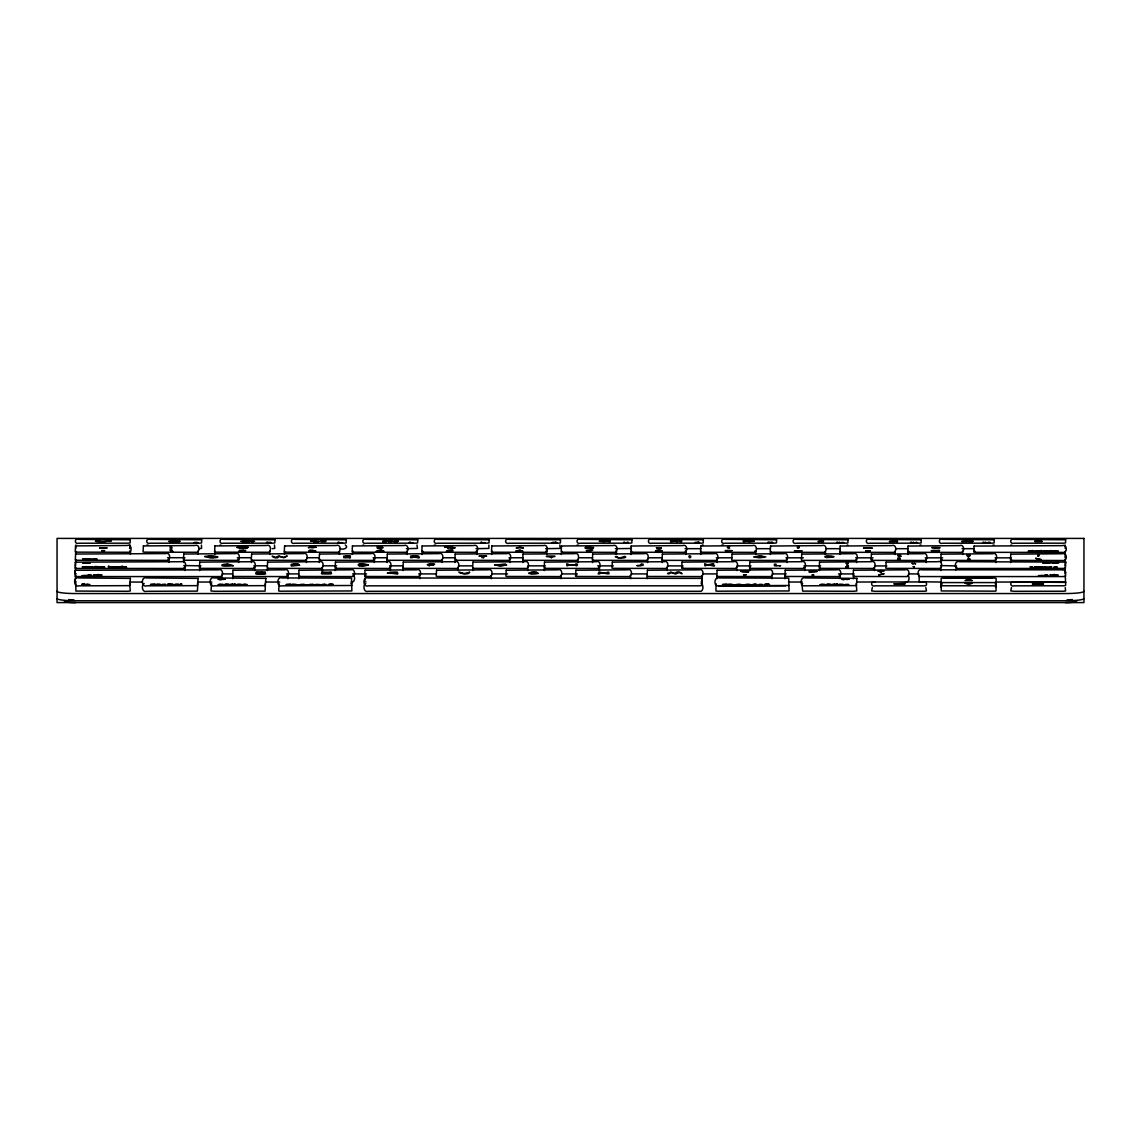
<?xml version="1.0" encoding="UTF-8"?>
<svg xmlns="http://www.w3.org/2000/svg" width="1141" height="1141" viewBox="0 0 1141 1141"><rect width="100%" height="100%" fill="white"/><g stroke="black" fill="none" stroke-linecap="round" stroke-linejoin="round"><path stroke-width="1.5" d="M996.064 587.273L995.408 583.579M183.601 562.47L184.243 559.247M199.575 570.571L200.217 567.362M214.75 554.383L215.178 551.217M232.835 578.687L233.249 575.52M251.448 562.484L251.619 559.489M267.422 570.571L267.593 567.59M284.437 554.398L284.594 551.403M298.842 578.687L299.484 575.478M319.295 562.499L319.936 559.275M335.283 570.571L335.91 567.362M352.284 554.412L353.182 551.146M387.156 562.513L387.312 559.518M403.13 570.571L403.286 567.59M421.956 554.426L422.855 551.16M455.002 562.513L455.901 559.247M472.802 570.571L472.973 567.59M491.643 554.44L492.27 551.217M522.849 562.527L523.263 559.361M544.328 570.571L544.742 567.405M561.329 554.455L561.957 551.231M592.521 562.542L592.692 559.546M631.002 554.455L631.643 551.246M647.261 578.687L647.418 575.706M662.208 562.556L662.365 559.561M700.688 554.469L701.116 551.303M716.933 578.687L717.104 575.706M749.708 570.571L750.122 567.405M770.375 554.483L770.788 551.317M785.065 578.687L785.479 575.52M819.381 570.571L819.808 567.405M840.047 554.497L840.475 551.331M853.283 578.687L853.91 575.478M907.894 554.512L908.792 551.246M940.94 562.599L941.838 559.332M1010.612 562.613L1011.511 559.347M130.402 554.369L130.616 551.331L129.675 551.089M168.939 562.456L169.153 559.432L168.212 559.19M184.913 570.571L185.127 567.548L184.186 567.305M198.249 554.383L197.835 551.146M221.825 578.687L221.896 575.563M238.612 562.47L238.84 559.447L237.899 559.19M254.586 570.571L254.814 567.548L253.873 567.305M269.761 554.383L269.832 551.26M287.846 578.687L288.06 575.663L287.118 575.421M306.473 562.484L306.33 559.304M322.447 570.571L322.304 567.391M339.447 554.398L339.505 551.274M374.319 562.499L374.533 559.461L373.592 559.218M390.293 570.571L390.507 567.548L389.566 567.305M407.294 554.412L406.881 551.174M419.874 578.687L419.46 575.463M442.166 562.513L442.38 559.475M458.14 570.571L458.211 567.448M476.981 554.426L477.195 551.388L476.253 551.146M491.386 578.687L491.243 575.506M510.013 562.513L509.599 559.29M527.827 570.571L527.684 567.391M546.653 554.44L546.867 551.403L545.926 551.16M561.072 578.687L560.93 575.506M577.859 562.527L578.073 559.504M599.339 570.571L599.553 567.548L598.611 567.305M616.34 554.455L616.554 551.417L615.612 551.174M630.759 578.687L630.345 575.463M647.546 562.542L647.76 559.518M667.185 570.571L667.043 567.391M686.012 554.455L686.24 551.431L685.299 551.189M717.218 562.556L717.076 559.375M736.872 570.571L736.458 567.348M755.699 554.469L755.913 551.445L754.615 551.16M771.958 578.687L771.815 575.506M786.905 562.57L786.762 559.39M804.719 570.571L804.933 567.548L803.991 567.305M825.385 554.483L825.456 551.36M840.076 578.687L840.289 575.663L839.348 575.421M856.591 562.584L856.435 559.404M874.405 570.571L874.462 567.448M895.057 554.497L895.129 551.374M926.264 562.584L925.85 559.361M940.968 570.571L940.826 567.391M962.918 554.512L962.505 551.274M995.95 562.599L995.537 559.375M955.63 570.058L956.743 567.348M412.956 542.731L411.701 542.674M1076.619 601.207L1076.505 601.421A10.982 1.355 0 0 1 1067.049 602.576L1065.366 602.591M96.514 575.021C100.494 572.839 96.885 577.375 96.5 574.893L95.573 575.078L96.514 575.135M1052.744 575.021C1056.766 572.782 1053.114 577.56 1052.729 574.893L1051.802 575.078L1052.744 575.135M171.121 541.29L173.617 541.675M244.359 541.29L251.32 541.276L250.492 541.076M311.122 547.58L313.333 547.295L308.284 547.68L311.151 546.753L316.228 547.238L312.862 547.709M96.429 541.233L100.879 541.29L95.388 541.29L100.793 541.519L96.429 541.333L99.88 541.233M1038.51 551.502C1041.975 551.93 1031.179 550.675 1039.052 551.189M1044.2 551.189L1048.693 551.217L1043.216 551.317L1045.983 550.846M1056.595 551.502C1060.203 551.944 1049.207 550.675 1057.137 551.189M75.805 551.203L75.249 560.031L76.561 560.274L166.115 560.345C171.007 561.572 170.793 551.474 165.602 553.599L75.577 554.041M75.834 559.332L75.62 565.594M146.676 545.255L147.731 544.942M219.913 545.255L220.655 544.984M362.724 545.255L363.466 544.984M434.122 545.255L435.177 544.942M576.932 545.255L577.988 544.942M575.905 575.706L576.633 575.421M682.018 567.59L682.76 567.305M721.583 545.255L722.995 544.899M716.063 583.679L715.92 590.952L717.218 591.195L789.087 590.952L788.731 578.159L719.472 577.945C714.066 575.777 713.239 587.03 718.516 585.818L789.087 585.49M871.41 559.603L872.152 559.318M974.086 551.531L975.141 551.203M1010.655 545.255L1011.397 544.984M590.995 550.333C577.146 554.127 604.359 548.279 586.246 550.319M351.87 585.49L282.269 585.832C276.407 587.9 276.322 575.82 282.269 577.945L351.514 578.159L351.87 590.952L280.016 591.195L278.704 590.952L279.074 583.621M897.61 541.447L896.384 541.675M171.535 541.091L171.592 541.49M177.297 541.49L178.082 541.276L172.533 540.905M897.397 541.533L896.313 541.733M75.748 545.027L75.748 548.464M75.777 567.391L74.978 573.609L76.29 573.852M75.819 575.506L75.021 581.725L76.333 581.967M75.862 583.621L75.862 591.067L127.692 591.28L130.288 590.952L129.66 583.579M1065.195 548.464L1065.195 545.027M1065.038 557.664L1065.209 551.288M1065.052 565.751L1065.223 559.39M1065.038 573.723L1065.209 567.348M193.999 542.888L195.296 542.374M552.173 542.859L553.471 542.346M694.969 542.859L696.267 542.346M1049.991 575.035C1051.36 576.818 1049.962 573.766 1050.619 574.75M767.779 542.36L769.519 542.346M771.501 542.745L770.204 542.474L772.728 542.517L770.874 542.859L772.2 542.517L771.473 542.403M968.68 541.675L969.408 541.604M129.546 548.521L130.288 545.255L129.546 544.984M211.598 583.579L210.971 590.952L214.522 591.295L265.14 591.109L265.397 583.621M365.762 575.421L364.692 581.682L366.004 581.924M631.472 548.464L615.341 548.678M802.665 583.579L801.923 583.85L802.665 591.109L853.268 591.28L856.82 590.952L856.192 583.579M919.175 575.463L919.133 581.782L941.125 582.038M872.295 587.572L871.667 590.952L875.218 591.295L924.752 591.223L926.463 590.952L925.836 587.572M941.867 583.579L941.197 587.287L941.197 582.58L996.079 582.58L996.079 583.336M1011.439 587.572L1010.812 590.952L1014.363 591.295L1063.897 591.223L1065.594 590.952L1065.238 587.629M171.221 541.062L172.049 541.005M176.784 541.576L177.725 541.276L176.712 540.991M244.459 541.062L249.451 540.891M245.286 541.005L244.103 541.176L244.83 541.49M269.262 542.816L270.959 542.474L268.506 542.474L270.845 542.874M241.179 551.374L245.714 550.461L239.111 550.547L243.718 550.319L239.239 551.445L245.429 551.517M988.662 542.816L990.359 542.474L987.906 542.474L990.245 542.874M968.766 559.803C973.059 559.161 965.685 557.336 968.68 558.32L968.68 559.589L967.554 559.66L968.752 559.133M144.18 583.536C141.013 584.734 142.026 593.177 146.79 591.295L197.393 591.109L197.878 583.679M365.762 583.536C362.596 584.734 363.608 593.177 368.386 591.295L699.447 591.28C703.755 592.635 703.812 584.106 701.102 583.536M701.102 581.924L702.057 581.725L702.343 575.563M706.407 564.809L713.909 564.082L708.005 564.895L714.637 565.736L706.407 564.98M171.792 540.977L172.733 540.934M176.113 541.633L177.055 541.604M249.351 541.633L250.835 541.176M755.499 584.891C756.084 583.564 750.664 585.333 757.139 585.019C757.567 582.894 747.669 585.276 755.228 585.019M844.212 579.514L842.543 579.328L845.495 579.115L841.858 579.328L844.026 579.599M93.904 574.75C94.917 576.119 93.391 575.178 94.403 574.907M234.789 583.978L235.288 584.135M880.025 570.742L877.7 570.871L884.118 570.928L880.766 570.571M1045.013 563.126C1048.151 563.198 1040.692 563.112 1044.272 562.77M1055.097 563.126C1058.206 563.198 1050.676 563.112 1054.355 562.77M1037.725 567.562L1039.18 567.533L1034.816 567.348L1039.308 567.277L1034.816 567.348L1038.267 567.248L1036.969 567.02M240.936 546.896L238.013 547.423L247.469 547.837L236.815 547.423L248.282 547.309L239.054 547.537L247.084 547.323L243.632 546.853M175.329 541.675L176.299 541.675M245.771 540.905L246.656 540.848M95.53 559.461C98.967 558.12 90.267 560.046 95.202 558.776C102.719 560.174 87.158 558.905 94.689 558.79M242.206 547.195C237.114 547.78 246.37 547.723 242.691 547.181M330.006 584.249C323.63 584.919 336.78 585.761 332.345 583.95C322.689 585.304 336.994 585.076 330.676 584.363M89.768 575.021C82.437 575.107 97.099 575.977 89.982 575.121M87.629 584.249C80.469 584.777 95.159 584.919 87.828 584.363M244.916 584.249C237.884 584.805 252.418 584.891 245.13 584.349M324.229 584.249C317.326 584.805 331.703 584.948 324.429 584.363M267.835 542.403L266.609 542.403M339.248 542.403L338.021 542.403M198.976 548.678L201.572 548.365L201.429 545.084M410.575 542.403L409.334 542.403M272.214 548.678L274.81 548.365L274.453 545.027M482.058 542.403L480.832 542.403M624.854 542.403L623.628 542.403M837.865 542.403L836.624 542.403M701.102 548.664L685.014 548.678M911.844 542.403L910.604 542.403M984.184 542.403L982.943 542.403M351.043 582.038C354.794 583.393 355.778 575.963 353.125 575.421M905.469 582.038C909.22 583.393 910.218 575.963 907.566 575.421M349.631 557.749L350.472 557.649L343.783 557.678L343.726 556.123L350.472 556.109L345.466 556.209L345.466 557.55M779.802 565.822L780.644 565.736L774.425 565.765L774.368 564.182L776.051 564.139L776.094 565.622M211.941 557.507L213.909 557.379C208.532 557.193 222.324 556.765 210.101 556.138C202.399 556.965 213.524 558.149 215.977 557.635C226.146 556.038 190.518 555.325 211.128 557.707M84.192 584.363L83.707 584.363M944.192 577.959L994.724 578.031L996.136 578.387L996.064 582.195M875.218 581.939C870.383 580.198 870.44 587.501 875.218 585.832L923.853 585.818C928.246 586.831 926.977 580.141 922.898 581.939L856.677 582.01M174.473 541.69L175.429 541.718M248.667 541.718L245.101 541.604M698.206 542.346L697.151 542.431L699.276 542.46L696.937 542.745L699.49 542.702L698.206 542.545M1038.11 551.631C1025.759 550.533 1049.991 551.174 1035.6 551.288M1056.195 551.631C1043.773 550.604 1068.176 551.117 1053.685 551.288M1044.757 563.212C1037.768 562.427 1050.233 563.084 1044.514 562.77M1054.84 563.212C1046.568 562.456 1062.884 562.927 1053.172 562.984L1055.468 562.927L1054.598 562.77M1037.34 567.69L1033.832 567.377L1036.599 566.906M759.692 556.237L755.399 556.936L763.985 556.936L759.692 556.052L753.559 556.936L759.692 557.821L765.825 556.936L761.033 556.066M362.011 565.636L366.503 564.952L359.543 564.282L359.543 565.636M241.592 546.739L242.762 546.724M266.609 542.574L267.95 542.603L266.609 542.645M338.021 542.574L339.362 542.603L338.021 542.645M409.334 542.574L410.674 542.603L409.334 542.645M480.832 542.574L482.172 542.603L480.832 542.645M552.23 542.574L553.585 542.603L552.23 542.645M623.628 542.574L624.968 542.603L623.628 542.645M695.04 542.574L696.381 542.603L695.04 542.645M768.278 542.574L769.633 542.603L768.278 542.645M836.624 542.574L837.979 542.603L836.624 542.645M910.604 542.574L911.959 542.603L910.604 542.645M982.943 542.574L984.284 542.603L982.943 542.645M429.316 564.838L433.794 564.938L429.316 565.052M500.685 565.822L506.675 564.995L499.33 565.808L494.552 564.938L505.748 564.339L496.392 564.938L499.844 565.622M97.556 575.021L98.725 575.078L97.556 575.135M1053.785 575.021L1054.954 575.078L1053.785 575.135M82.68 584.249L81.724 584.306L82.68 584.363M969.821 540.748L970.306 540.82A6.418 0.784 0 0 1 970.306 541.761L969.821 541.832A6.418 0.784 0 0 0 969.936 540.82M168.554 541.333L169.652 541.333M179.194 541.319L180.292 541.319M240.694 541.333L242.89 541.333M252.432 541.319L254.628 541.319M968.609 541.733C971.761 541.932 967.511 540.278 969.408 540.977M340.146 548.678C342.856 550.247 349.531 547.737 345.281 544.942M406.339 548.678L417.478 548.422L416.993 544.984M476.011 548.678L488.876 548.422L488.876 545.084M545.669 548.678L560.288 548.422L559.803 544.984M756.512 548.678L770.403 548.678M826.17 548.678L840.076 548.678M895.942 548.693L908.093 548.678M962.02 548.693L974.186 548.678M939.014 550.803C919.774 549.962 942.423 552.301 939.014 550.39M345.466 556.779L350.102 556.879L345.466 556.979M412.357 556.808L417.306 556.494L412.357 556.195L412.357 557.649L410.617 557.649L410.674 556.066L414.754 556.009L418.961 556.38L414.483 556.965L419.275 557.678L412.357 556.979M716.277 557.806L731.966 557.806M785.964 557.821L803.392 557.821M855.65 557.821L873.079 557.835M925.237 557.835L942.666 557.849M995.123 557.849L1011.154 557.849M167.542 557.707L184.97 557.721M237.314 557.721L251.262 557.735M307 557.735L319.195 557.735M373.107 557.749L387.041 557.749M442.779 557.764L454.988 557.764M508.986 557.764L522.92 557.778M578.658 557.778L592.607 557.792M648.345 557.792L662.293 557.792M568.432 564.852L575.82 564.852M568.432 565.037L575.82 565.037M737.029 565.893L750.978 565.893M820.65 565.907L804.006 565.893M874.648 565.922L886.842 565.922M956.529 565.936L940.769 565.594M200.944 565.808L183.801 565.579M267.051 565.822L253.887 565.793M322.703 565.822L336.638 565.822M402.744 565.836L389.594 565.822M458.397 565.85L472.331 565.85M527.983 565.85L545.412 565.865M597.67 565.865L613.345 565.879M667.342 565.879L683.031 565.893M531.178 572.939L534.858 572.454L531.178 572.383L531.178 573.752L536.541 573.438L531.178 573.11M561.657 573.909L577.346 573.923M631.258 573.909L646.947 573.923M702.685 573.909L716.619 573.923M772.272 573.909L786.22 573.923M838.464 573.909L854.153 573.923M908.521 573.909L918.976 573.923M222.153 573.909L232.607 573.923M286.505 573.909L298.714 573.923M352.612 573.909L366.561 573.923M418.718 573.909L436.147 573.923M491.885 573.909L507.574 573.923M992.47 577.945L942.552 578.031L941.125 578.387L941.197 582.224M788.46 582.01L802.394 582.024M130.131 582.053L142.568 582.053M197.678 582.038L211.898 582.038M265.853 582.024L279.802 582.038M996.236 582.053L1064.253 581.967L1065.566 581.725L1065.238 575.734M718.516 585.818L785.536 585.804M75.634 602.591L73.951 602.576A10.982 1.355 0 0 1 64.495 601.421L64.381 601.207M174.473 541.733L171.863 541.604M932.411 550.561L939.528 550.418M1046.354 550.96L1047.652 551.189M447.614 551.488L452.649 551.331L448.827 550.675L453.077 550.219L448.228 550.162L447.372 550.803L451.693 551.089L446.388 551.317L447.472 551.288M248.467 540.891L250.207 540.962M379.725 547.338C370.682 546.667 387.854 546.439 380.381 546.767L380.381 547.865L382.05 547.594L380.381 547.366M175.315 540.848L176.213 540.891M380.381 547.195C390.179 548.022 370.411 548.222 379.725 547.88L379.725 546.767L378.213 546.953L379.725 547.152M103.275 550.604C108.481 550.932 97.941 550.39 103.146 550.775M698.52 542.617L697.893 542.802M993.212 544.942L994.267 545.255M920.174 544.942L921.229 545.255M702.3 544.942L703.355 545.255M350.929 583.536L351.984 583.85M249.95 540.991L250.806 541.062M847.25 544.984L847.991 545.255M897.111 540.977L895.942 540.834L897.397 541.048M1042.09 541.49L1034.759 541.49M174.117 542.004L174.844 541.875M1038.41 555.082L1038.424 555.981M996.079 583.736C996.307 580.826 996.564 587.658 993.426 585.818L942.951 585.775L941.396 585.547L941.197 582.623L941.239 590.952L995.08 591.152L996.022 590.952L996.064 583.807M397.439 541.419L394.501 541.419M391.934 541.419L389.01 541.419M386.414 541.419L383.49 541.419M325.342 540.848L321.306 540.848M315.957 541.148L311.193 541.148M1083.95 598.512A18.342 2.253 0 0 1 1065.608 600.765L75.392 600.765A18.342 2.253 0 0 1 57.05 598.512M1083.95 591.295A18.342 2.253 0 0 1 1065.608 593.548L75.392 593.548A18.342 2.253 0 0 1 57.05 591.295M1072.298 599.581A10.982 1.355 0 0 1 1067.049 599.852M73.951 599.852A10.982 1.355 0 0 1 68.702 599.581M799.242 547.409A23.661 2.91 0 0 1 798.657 548.022C796.86 549.363 796.86 545.469 798.657 546.81A23.661 2.91 0 0 1 799.242 547.352M743.347 540.834L743.333 541.733L748.838 541.29L743.347 540.834M130.402 578.387L129.66 585.647L79.057 585.832C73.195 587.9 73.11 575.82 79.057 577.945L130.402 578.387M198.135 578.387L197.393 585.647L146.79 585.832C140.928 587.9 140.842 575.82 146.79 577.945L198.135 578.387M265.867 578.387L265.14 585.647L214.522 585.832C208.66 587.9 208.575 575.82 214.522 577.945L265.867 578.387M702.157 578.387L702.057 585.49L699.447 585.818L368.386 585.832C362.51 587.9 362.439 575.82 368.386 577.945L702.157 578.387M856.934 578.387L856.463 585.604L804.633 585.818C799.356 587.03 800.183 575.777 805.589 577.945L856.934 578.387M1065.623 572.711L1065.566 576.262L1062.97 576.576L921.571 576.576C916.694 577.802 916.893 567.705 922.099 569.83L1061.572 569.83L1065.238 570.272L1065.623 572.711M599.881 572.568L599.781 573.88L598.169 573.88L598.897 572.169L607.197 573.552L607.297 572.24L608.752 572.197L608.966 573.823L599.881 572.568M130.288 539.793L130.174 542.902L128.462 543.173L78.943 543.23C74.151 544.913 74.094 537.611 78.943 539.351L130.288 539.793M201.686 539.793L201.572 542.902L199.875 543.173L150.341 543.23C145.549 544.913 145.492 537.611 150.341 539.351L201.686 539.793M274.924 539.793L274.81 542.902L273.113 543.173L223.579 543.23C218.801 544.913 218.73 537.611 223.579 539.351L274.924 539.793M346.336 539.793L346.222 542.902L344.511 543.173L294.991 543.23C290.199 544.913 290.142 537.611 294.991 539.351L346.336 539.793M417.734 539.793L417.62 542.902L415.909 543.173L366.389 543.23C361.597 544.913 361.54 537.611 366.389 539.351L417.734 539.793M489.132 539.793L489.033 542.902L487.321 543.173L437.787 543.23C433.01 544.913 432.952 537.611 437.787 539.351L489.132 539.793M560.545 539.793L560.431 542.902L558.719 543.173L509.2 543.23C504.408 544.913 504.351 537.611 509.2 539.351L560.545 539.793M631.943 539.793L631.829 542.902L630.132 543.173L580.598 543.23C575.82 544.913 575.763 537.611 580.598 539.351L631.943 539.793M703.355 539.793L703.241 542.902L701.53 543.173L652.01 543.23C647.218 544.913 647.161 537.611 652.01 539.351L703.355 539.793M776.593 539.793L776.479 542.902L774.768 543.173L725.248 543.23C720.456 544.913 720.399 537.611 725.248 539.351L776.593 539.793M847.991 539.793L847.877 542.902L846.18 543.173L796.646 543.23C791.868 544.913 791.811 537.611 796.646 539.351L847.991 539.793M921.229 539.793L921.115 542.902L919.418 543.173L869.884 543.23C865.106 544.913 865.049 537.611 869.884 539.351L921.229 539.793M994.267 539.793L994.153 542.902L992.442 543.173L942.922 543.23C938.13 544.913 938.073 537.611 942.922 539.351L994.267 539.793M1065.665 539.793L1065.551 542.902L1063.854 543.173L1014.32 543.23C1009.543 544.913 1009.485 537.611 1014.32 539.351L1065.665 539.793M1065.708 582.395L1065.594 585.49L1063.897 585.775L1014.363 585.832C1009.585 587.501 1009.528 580.198 1014.363 581.939L1065.708 582.395M75.548 545.911L75.22 551.902L76.533 552.144L127.578 552.258C132.47 553.471 132.256 543.373 127.065 545.498L75.548 545.911M75.306 562.156L74.978 568.147L77.117 568.446L182.089 568.46C186.981 569.687 186.767 559.589 181.576 561.714L75.306 562.156M75.349 570.272L75.021 576.262L77.16 576.562L219.015 576.576C223.907 577.788 223.593 567.819 218.487 569.83L75.349 570.272M143.395 545.926L143.067 551.916L144.379 552.158L195.425 552.273C200.317 553.485 200.103 543.387 194.911 545.512L143.395 545.926M183.772 554.027L183.444 560.003L184.756 560.245L235.802 560.359C240.68 561.586 240.48 551.488 235.274 553.613L183.772 554.027M199.746 562.128L199.418 568.104L200.73 568.346L251.776 568.46C256.654 569.687 256.454 559.589 251.248 561.714L199.746 562.128M214.907 545.94L214.594 551.916L215.891 552.158L266.951 552.273C271.829 553.499 271.629 543.401 266.424 545.526L214.907 545.94M232.992 570.243L232.664 576.219L233.976 576.462L285.022 576.576C289.914 577.802 289.7 567.705 284.508 569.83L232.992 570.243M251.619 554.027L251.291 560.017L252.603 560.26L303.649 560.374C308.541 561.6 308.327 551.488 303.135 553.613L251.619 554.027M267.593 562.128L267.265 568.104L268.577 568.346L319.623 568.46C324.515 569.687 324.301 559.589 319.109 561.714L267.593 562.128M284.594 545.954L284.266 551.93L285.578 552.173L336.624 552.287C341.516 553.513 341.302 543.416 336.11 545.541L284.594 545.954M298.999 570.243L298.685 576.219L299.983 576.462L351.043 576.576C355.921 577.802 355.721 567.705 350.515 569.83L298.999 570.243M319.466 554.041L319.138 560.031L320.45 560.274L371.495 560.388C376.387 561.6 376.173 551.502 370.982 553.627L319.466 554.041M335.44 562.128L335.112 568.104L336.424 568.346L387.469 568.46C392.361 569.687 392.147 559.589 386.956 561.714L335.44 562.128M352.441 545.954L352.113 551.944L353.425 552.187L404.47 552.301C409.362 553.528 409.148 543.416 403.957 545.541L352.441 545.954M365.02 570.243L364.692 576.219L366.004 576.462L417.05 576.576C421.942 577.802 421.728 567.705 416.536 569.83L365.02 570.243M387.312 554.055L386.984 560.046L388.297 560.288L439.342 560.402C444.234 561.614 444.02 551.517 438.829 553.642L387.312 554.055M403.286 562.128L402.958 568.104L404.271 568.346L455.316 568.46C460.208 569.687 459.994 559.589 454.803 561.714L403.286 562.128M422.127 545.969L421.799 551.959L423.111 552.201L474.157 552.315C479.049 553.528 478.835 543.43 473.629 545.555L422.127 545.969M436.532 570.243L436.219 576.219L437.516 576.462L488.576 576.576C493.468 577.788 493.154 567.819 488.048 569.83L436.532 570.243M455.159 554.07L454.831 560.046L456.143 560.288L507.189 560.402C512.081 561.629 511.867 551.531 506.675 553.656L455.159 554.07M472.973 562.128L472.645 568.104L473.957 568.346L525.003 568.46C529.895 569.687 529.681 559.589 524.489 561.714L472.973 562.128M491.8 545.983L491.486 551.973L492.784 552.215L543.843 552.33C548.735 553.542 548.422 543.558 543.316 545.569L491.8 545.983M506.219 570.243L505.891 576.219L507.203 576.462L558.249 576.576C563.141 577.802 562.927 567.705 557.735 569.83L506.219 570.243M523.006 554.084L522.678 560.06L523.99 560.302L575.035 560.416C579.928 561.643 579.714 551.545 574.522 553.67L523.006 554.084M544.485 562.128L544.157 568.104L545.469 568.346L596.515 568.46C601.407 569.687 601.193 559.589 596.001 561.714L544.485 562.128M561.486 545.997L561.158 551.987L562.47 552.23L613.516 552.344C618.408 553.556 618.194 543.458 613.002 545.583L561.486 545.997M575.905 570.243L575.577 576.219L576.89 576.462L627.935 576.576C632.827 577.802 632.613 567.705 627.407 569.83L575.905 570.243M592.692 554.098L592.364 560.074L593.677 560.317L644.722 560.431C649.614 561.657 649.4 551.559 644.194 553.685L592.692 554.098M612.332 562.128L612.018 568.104L613.316 568.346L664.376 568.46C669.254 569.687 669.04 559.589 663.848 561.714L612.332 562.128M631.173 546.011L630.845 551.987L632.157 552.23L683.202 552.344C688.094 553.57 687.88 543.473 682.675 545.598L631.173 546.011M647.418 570.243L647.09 576.219L648.402 576.462L699.447 576.576C704.339 577.802 704.125 567.705 698.934 569.83L647.418 570.243M662.365 554.098L662.051 560.088L663.349 560.331L714.409 560.445C719.286 561.672 719.087 551.559 713.881 553.685L662.365 554.098M682.018 562.128L681.69 568.104L683.003 568.346L734.048 568.46C738.94 569.687 738.726 559.589 733.535 561.714L682.018 562.128M700.845 546.026L700.531 552.002L701.829 552.244L752.889 552.358C757.767 553.585 757.567 543.487 752.361 545.612L700.845 546.026M717.104 570.243L716.776 576.219L718.088 576.462L769.134 576.576C774.026 577.802 773.812 567.705 768.606 569.83L717.104 570.243M732.051 554.112L731.723 560.103L733.035 560.345L784.081 560.459C788.973 561.672 788.759 551.574 783.567 553.699L732.051 554.112M749.865 562.128L749.537 568.104L750.849 568.346L801.895 568.46C806.787 569.687 806.573 559.589 801.381 561.714L749.865 562.128M770.532 546.026L770.204 552.016L771.516 552.258L822.561 552.372C827.453 553.599 827.239 543.487 822.048 545.612L770.532 546.026M785.222 570.243L784.908 576.219L786.206 576.462L837.252 576.576C842.144 577.802 841.93 567.705 836.738 569.83L785.222 570.243M801.738 554.127L801.41 560.117L802.722 560.359L853.768 560.473C858.66 561.686 858.446 551.588 853.24 553.713L801.738 554.127M819.552 562.128L819.224 568.104L820.536 568.346L871.581 568.46C876.473 569.687 876.259 559.589 871.068 561.714L819.552 562.128M840.218 546.04L839.89 552.03L841.202 552.273L892.248 552.387C897.126 553.599 896.926 543.501 891.72 545.626L840.218 546.04M853.439 570.243L853.111 576.219L854.424 576.462L905.469 576.576C910.361 577.802 910.147 567.705 904.956 569.83L853.439 570.243M871.41 554.141L871.096 560.117L872.394 560.359L923.454 560.473C928.332 561.7 928.132 551.602 922.926 553.727L871.41 554.141M886.115 562.128L885.787 568.104L887.099 568.346L938.144 568.46C943.037 569.687 942.823 559.589 937.631 561.714L886.115 562.128M908.065 546.054L907.737 552.044L909.049 552.287L960.094 552.401C964.986 553.613 964.773 543.515 959.567 545.64L908.065 546.054M941.097 554.155L940.769 560.131L942.081 560.374L993.126 560.488C998.018 561.714 997.805 551.616 992.613 553.742L941.097 554.155M974.086 546.068L973.758 552.059L975.469 552.33L1062.799 552.415C1067.676 553.627 1067.477 543.53 1062.271 545.655L974.086 546.068M1010.783 554.169L1010.455 560.145L1011.767 560.388L1062.813 560.502C1067.705 561.714 1067.391 551.745 1062.285 553.756L1010.783 554.169M1065.822 562.085L1065.394 568.147L1063.683 568.418L959.239 568.475C953.719 570.315 954.204 559.646 959.667 561.714L1065.822 562.085M748.895 540.834L748.796 541.733L754.344 541.29L748.895 540.834M969.493 555.054C972.831 556.209 962.99 556.837 969.579 555.567L966.698 554.883L969.493 555.054M898.338 555.952L901.19 556.28L898.209 555.553C904.628 554.269 895.186 555.054 898.366 555.838M165.573 584.577C167.442 584.235 156.987 584.663 165.573 584.577M762.188 584.62C764.014 584.278 753.716 584.72 762.188 584.62M848.49 584.634C850.287 584.278 839.961 584.72 848.49 584.634M1049.121 562.941L1046.454 563.183L1049.121 562.941M1047.709 575.392C1049.235 574.807 1039.18 575.421 1047.709 575.392M1057.065 567.277C1058.919 566.934 1048.55 567.391 1057.065 567.277M1044.6 567.177L1048.536 567.391L1043.559 567.391L1044.6 567.177M301.11 584.62L305.817 584.976L303.634 584.249L297.345 584.976L301.11 584.62M310.252 584.62L314.959 584.976L312.762 584.249L306.473 584.976L310.252 584.62M381.237 551.246L383.975 551.103L382.677 551.017C382.278 547.951 369.285 553.242 381.237 551.246M737.371 584.591L742.064 584.962L739.881 584.235L733.592 584.962L737.371 584.591M746.499 584.591L751.206 584.962L749.024 584.235L742.734 584.962L746.499 584.591M934.992 547.937C951.366 547.609 922.313 547.195 934.992 547.937M768.478 584.007C756.412 584.677 773.798 585.946 768.478 584.007M1032.562 550.618C1020.696 551.246 1037.497 552.715 1032.676 550.547M728.857 547.038L729.555 548.165L727.987 548.022A23.661 2.91 0 0 1 727.402 547.409A23.661 2.91 0 0 1 727.987 546.724L729.555 546.639L728.857 547.038M84.662 558.676L82.623 558.848L84.077 559.575L85.546 558.848L84.605 558.79M101.121 574.907L99.082 575.078L100.536 575.806L102.005 575.078L101.064 575.021M169.153 584.092C168.74 586.36 165.802 583.151 169.153 584.092M225.347 579L223.993 579.115L225.305 579.072M232.55 584.135L233.434 584.306L231.965 585.033L230.511 584.306L232.55 584.135M834.413 584.135L832.459 584.349L833.843 585.048L835.298 584.306L834.356 584.249M849.032 579L847.72 579.129L848.99 579.072M1041.819 566.792C1041.861 569.345 1039.351 565.922 1041.819 566.792M1051.203 550.732C1050.619 552.929 1048.094 549.805 1051.203 550.732M1051.517 562.627L1050.148 562.741L1051.489 562.584M1057.35 574.907L1058.235 575.078L1056.766 575.806L1055.311 575.078L1057.35 574.907M95.06 567.505C90.125 565.565 106.783 567.191 95.06 567.505M225.604 585.148C220.527 583.293 237.385 584.791 225.604 585.148M827.467 585.162C822.39 583.293 839.263 584.791 827.467 585.162M826.811 557.521C816.856 555.139 847.15 556.508 826.811 557.521M616.611 556.608C618.935 560.531 625.054 554.512 625.753 557.093C623.086 559.703 611.419 556.166 616.611 556.608M389.266 572.925L397.924 573.695L387.341 573.053L390.964 572.24A6.062 0.742 0 0 1 394.729 572.183L397.639 572.425L389.266 572.925M800.412 550.903L795.962 550.903L800.412 550.903M843.698 542.603L841.545 542.517L843.655 542.674M641.228 564.239L641.142 565.537L636.835 565.636L643.11 565.365L643.053 564.125L641.228 564.239M368.358 564.952C354.894 569.088 354.765 560.673 368.358 564.952M82.394 566.906L86.873 566.692L82.394 566.906M106.584 541.205L111.062 540.991L106.584 541.205M116.553 566.906L121.032 566.692L116.553 566.906M150.498 584.506L154.962 584.292L150.498 584.506M286.248 584.563L290.727 584.349L286.248 584.563M722.51 584.549L726.974 584.335L722.51 584.549M485.282 542.688L482.757 542.802L485.282 542.688M286.962 556.066L283.938 557.721L279.274 556.323C276.422 561.044 267.622 553.128 275.109 557.45L278.689 555.995L283.367 557.45L286.962 556.066M115.983 566.991L110.463 566.991L115.983 566.991M161.024 584.591L155.547 584.663L161.024 584.591M179.807 584.591L174.331 584.663L179.807 584.591M223.821 584.634L218.302 584.634L223.821 584.634M242.077 584.634L236.558 584.634L242.077 584.634M296.788 584.648L291.255 584.648L296.788 584.648M731.909 550.661L727.359 551.602L729.755 551.046L725.106 550.632L731.909 550.661M733.035 584.634L727.516 584.634L733.035 584.634M825.699 584.648L820.165 584.648L825.699 584.648M843.941 584.648L838.421 584.648L843.941 584.648M86.331 559.104L91.751 559.518L86.331 559.104M87.643 566.906L93.077 567.319L87.643 566.906M218.202 579.286L221.81 579.557L218.288 579.243M315.757 584.563L321.177 584.976L315.757 584.563M516.131 550.96L522.863 551.117L518.214 550.704L520.61 550.147L516.131 550.96M554.155 542.645L556.68 542.702L554.155 542.645M1051.175 550.803L1052.088 550.903L1051.146 550.846M667.613 573.524L669.154 573.852L670.822 572.454L675.615 573.923L679.323 572.454C686.497 576.833 677.868 568.674 675.044 573.552L670.794 572.169L667.613 573.524M662.251 551.146L655.39 551.146L657.43 550.803C652.324 550.005 665.331 549.962 660.225 550.803L662.251 551.146M82.737 584.021C82.452 586.788 87.044 582.224 82.737 584.021M315.672 551.103L308.826 551.203L314.189 551.117L309.225 550.461L312.163 550.119L315.672 551.103M342.471 542.717L339.904 542.759L342.471 542.717M299.541 565.28L291.012 565.665L297.701 565.294L291.055 564.51L293.679 564.096L298.628 564.267L292.895 564.495L299.541 565.28M585.747 546.995L586.945 547.338C578.901 548.407 597.613 548.422 592.15 547.851L593.62 547.537L585.904 546.938M538.281 573.438C514.577 574.593 543.002 570.029 535.243 572.996L538.281 573.438M801.881 550.903L794.493 550.903L801.881 550.903M106.027 541.447L101.435 541.576L106.027 541.447M86.873 575.563L82.223 575.663L86.873 575.563M104.601 567.148L100.009 567.277L104.601 567.148M1043.102 575.563L1038.51 575.692L1043.102 575.563M658.414 547.937C661.98 547.58 653.565 548.136 658.1 547.865L656.332 547.723L658.414 547.794M445.703 546.995L449.369 547.067L444.591 547.067L448.327 547.067L445.703 546.995M453.89 547.823L451.251 547.908L453.89 547.823M90.781 559.176L87.429 559.29L90.781 559.176M92.093 566.991L88.641 566.991L92.093 566.991M94.945 566.877L98.297 566.991L94.945 566.877M221.154 579.328L218.929 579.4L221.154 579.328M225.49 584.534L228.842 584.634L225.49 584.534M320.193 584.648L316.742 584.648L320.193 584.648M827.353 584.534L830.705 584.648L827.353 584.534M111.59 566.877L114.941 566.991L111.59 566.877M156.631 584.492L159.982 584.591L156.631 584.492M175.414 584.492L178.766 584.591L175.414 584.492M219.443 584.534L222.795 584.634L219.443 584.534M237.685 584.534L241.036 584.634L237.685 584.534M292.396 584.534L295.747 584.648L292.396 584.534M728.643 584.52L731.994 584.634L728.643 584.52M765.297 584.52L768.649 584.634L765.297 584.52M821.306 584.534L824.658 584.648L821.306 584.534M839.548 584.534L842.899 584.648L839.548 584.534M1029.382 551.132L1032.733 551.246L1029.382 551.132M521.38 551.103L517.443 551.103L521.38 551.103M556.123 542.702L554.697 542.66L556.123 542.702M566.763 564.139C566.107 568.575 570.814 563.198 566.763 564.139M575.863 564.139C575.207 568.575 579.928 563.198 575.863 564.139M730.525 550.647L726.589 550.647L730.525 550.647M108.452 566.293C107.981 569.159 110.948 565.736 108.452 566.293M121.93 566.293C121.345 569.031 124.512 565.979 122.03 566.264M180.849 583.892C180.378 586.702 183.344 583.436 180.849 583.892M222.652 578.872L223.294 579.571L222.709 578.858M846.337 578.872L847.007 579.557L846.337 578.872M1041.148 550.533C1040.549 553.285 1043.715 550.219 1041.248 550.518M82.765 562.941L89.968 563.069L82.765 562.941M170.38 546.767C170.038 549.334 173.418 546.297 170.508 546.739M172.762 551.417C167.641 551.345 170.822 546.61 172.762 551.417M170.708 584.235C171.478 585.875 175.557 583.365 170.808 584.206M234.561 584.278L235.559 584.962L234.647 584.263M429.316 565.708C420.444 563.055 444.89 564.424 429.316 564.282L429.316 565.708M483.67 557.664L481.93 557.664L481.93 556.223C470.919 556.038 494.681 556.038 483.67 556.223L483.67 557.664M551.517 557.664L549.777 556.951C537.097 555.696 564.196 555.696 551.517 556.951L551.517 557.664M689.193 556.109C688.522 560.573 693.272 555.182 689.193 556.109M704.739 564.125C704.054 568.589 708.818 563.212 704.739 564.125M836.424 584.278L837.423 584.976L836.524 584.263M1030.195 566.934C1030.965 568.589 1035.044 566.079 1030.294 566.92M1049.406 566.934C1050.262 568.589 1054.284 566.022 1049.406 566.934M1056.552 562.713L1058.577 562.741L1056.552 562.713M660.782 551.16L656.874 551.16L660.782 551.16M897.91 558.206C895.97 560.773 902.431 559.418 899.165 559.575L899.165 558.306L900.292 558.234L898.053 558.177M454.931 547.823L450.139 547.823L454.931 547.823M660.397 550.533L657.359 550.604L660.397 550.533M585.961 547.666L590.582 547.851L585.961 547.666M832.089 556.623L826.655 556.979L826.655 556.266L832.089 556.623M587.173 546.995L589.597 547.052L587.173 546.995M837.551 584.064L836.31 584.092L837.551 584.064M170.28 547.994L171.835 548.022L170.28 547.994M812.164 575.007L813.704 575.05L812.164 575.007M846.408 563.74L847.963 563.782L846.408 563.74M847.963 563.112L846.351 563.112L847.963 563.112M848.391 566.036L846.836 566.079L848.391 566.036M880.039 571.855L881.594 571.883L880.039 571.855M233.206 565.736C212.34 567.705 224.877 561.401 233.206 565.736M745.986 574.779L743.561 575.064L745.986 574.779M848.391 566.663L845.966 566.963L848.391 566.663M626.024 542.788L628.106 542.374L626.024 542.788M99.638 547.98L106.912 547.894L99.638 547.98M469.564 572.269C467.068 577.189 450.552 569.131 464.159 573.581L469.564 572.269M195.411 542.631L194.056 542.66L195.411 542.631M170.038 584.263L169.096 584.306L170.038 584.263M1039.865 566.934L1040.72 567.02L1039.865 566.934M1042.703 566.963L1041.762 567.02L1042.703 566.963M265.354 572.283L257.695 573.752C282.426 573.338 239.225 575.335 263.143 572.383L255.941 572.297L265.354 572.283M1037.939 554.868C1036.798 558.42 1041.12 554.626 1037.939 554.868M912.144 563.469L913.285 563.797L912.144 563.469M914.383 563.469L915.51 563.797L914.383 563.469M913.285 566.621L914.412 566.949L913.285 566.621M968.623 579.229L964.972 580.584L972.317 580.584L968.623 579.229M972.289 583.194L968.652 584.549L964.958 583.194L972.289 583.194M447.5 547.937L452.506 546.781L447.5 547.937M816.927 571.47L808.926 571.912L815.287 571.47L809.44 570.971L816.927 571.47M126.237 566.649L123.613 566.934L126.594 567.334L122.943 567.006L126.237 566.649M878.627 574.893L883.89 573.795L878.627 574.893M1035.714 558.348L1041.334 559.675L1035.714 558.348M740.866 571.427L748.724 571.912L742.363 571.484L748.582 570.999L740.866 571.427M227.401 564.31L224.663 565.251L230.097 565.251L227.401 564.31M523.277 548.122L519.44 547.523C511.368 549.491 520.638 545.911 523.277 548.122M863.566 548.165L872.237 548.193L863.566 548.165M870.084 550.875L865.819 550.932L870.084 550.875M196.651 542.389L197.864 542.888L196.651 542.389M839.22 542.36L840.432 542.859L839.22 542.36M913.199 542.36L914.397 542.859L913.199 542.36M916.266 542.36L917.464 542.859L916.266 542.36M985.539 542.36L986.737 542.859L985.539 542.36M661.267 547.994L659.198 547.937L661.267 547.994M321.748 572.197L325.456 572.996C310.709 574.265 342.2 574.265 327.467 572.996L331.403 572.269L321.748 572.197M556.052 542.374L554.94 542.56L556.052 542.374M381.279 550.304L377.942 551.017L381.279 550.304M971.191 541.832L971.562 541.832A7.516 0.927 0 0 0 971.562 540.734L971.191 540.734A7.516 0.927 0 0 1 971.191 541.832M1038.353 540.905L1034.759 541.347L1042.09 541.347L1038.353 540.905M170.822 541.675L170.052 541.775L170.822 541.675M178.795 540.805L177.497 540.834L178.795 540.805M244.06 541.675L242.52 541.861L244.06 541.675M252.803 540.706L250.735 540.834L252.803 540.706M170.494 540.748L171.278 540.848L170.494 540.748M178.096 541.661L178.866 541.761L178.096 541.661M242.947 540.649L244.516 540.848L242.947 540.649M251.334 541.661L252.888 541.861L251.334 541.661M604.63 540.834L599.182 541.29L604.73 541.733L604.63 540.834M610.178 540.834L604.687 541.29L610.193 541.733L610.178 540.834M676.085 541.29L670.637 541.733L670.523 540.834L676.085 541.29M823.445 540.834L817.969 541.519L823.445 541.733L823.445 540.834M894.844 540.834L889.367 541.519L894.844 541.733L894.844 540.834M967.14 540.834L961.663 541.519L967.14 541.733L967.14 540.834M904.799 583.436L893.802 583.878L904.799 584.335L904.799 583.436M1043.473 583.878L1032.462 584.335L1032.462 583.436L1043.473 583.878M1083.95 538.409L57.05 538.409L57.05 602.591L1083.95 602.591L1083.95 538.409M174.716 540.563L173.988 540.706L174.716 540.563M247.954 540.435L247.226 540.706L247.954 540.435M316.328 540.634L310.823 541.191L316.328 540.634M325.698 540.805L320.935 540.805L320.935 541.59L325.698 541.59L325.698 540.805M386.77 540.706L383.105 541.148L386.77 540.706M392.276 540.706L388.61 541.148L392.276 540.706M397.781 540.706L394.116 541.148L397.781 540.706M677.868 540.834L676.028 540.834L676.142 541.733L677.968 541.733L677.868 540.834M681.591 540.834L679.751 540.834L679.808 541.733L681.648 541.733L681.591 540.834M319.081 541.419L313.575 541.761L319.081 541.419M386.785 541.376L383.119 541.832L386.785 541.376M392.304 541.376L388.639 541.832L392.304 541.376M397.81 541.376L394.144 541.832L397.81 541.376M248.082 541.875L247.355 542.146L248.082 541.875"/></g></svg>
